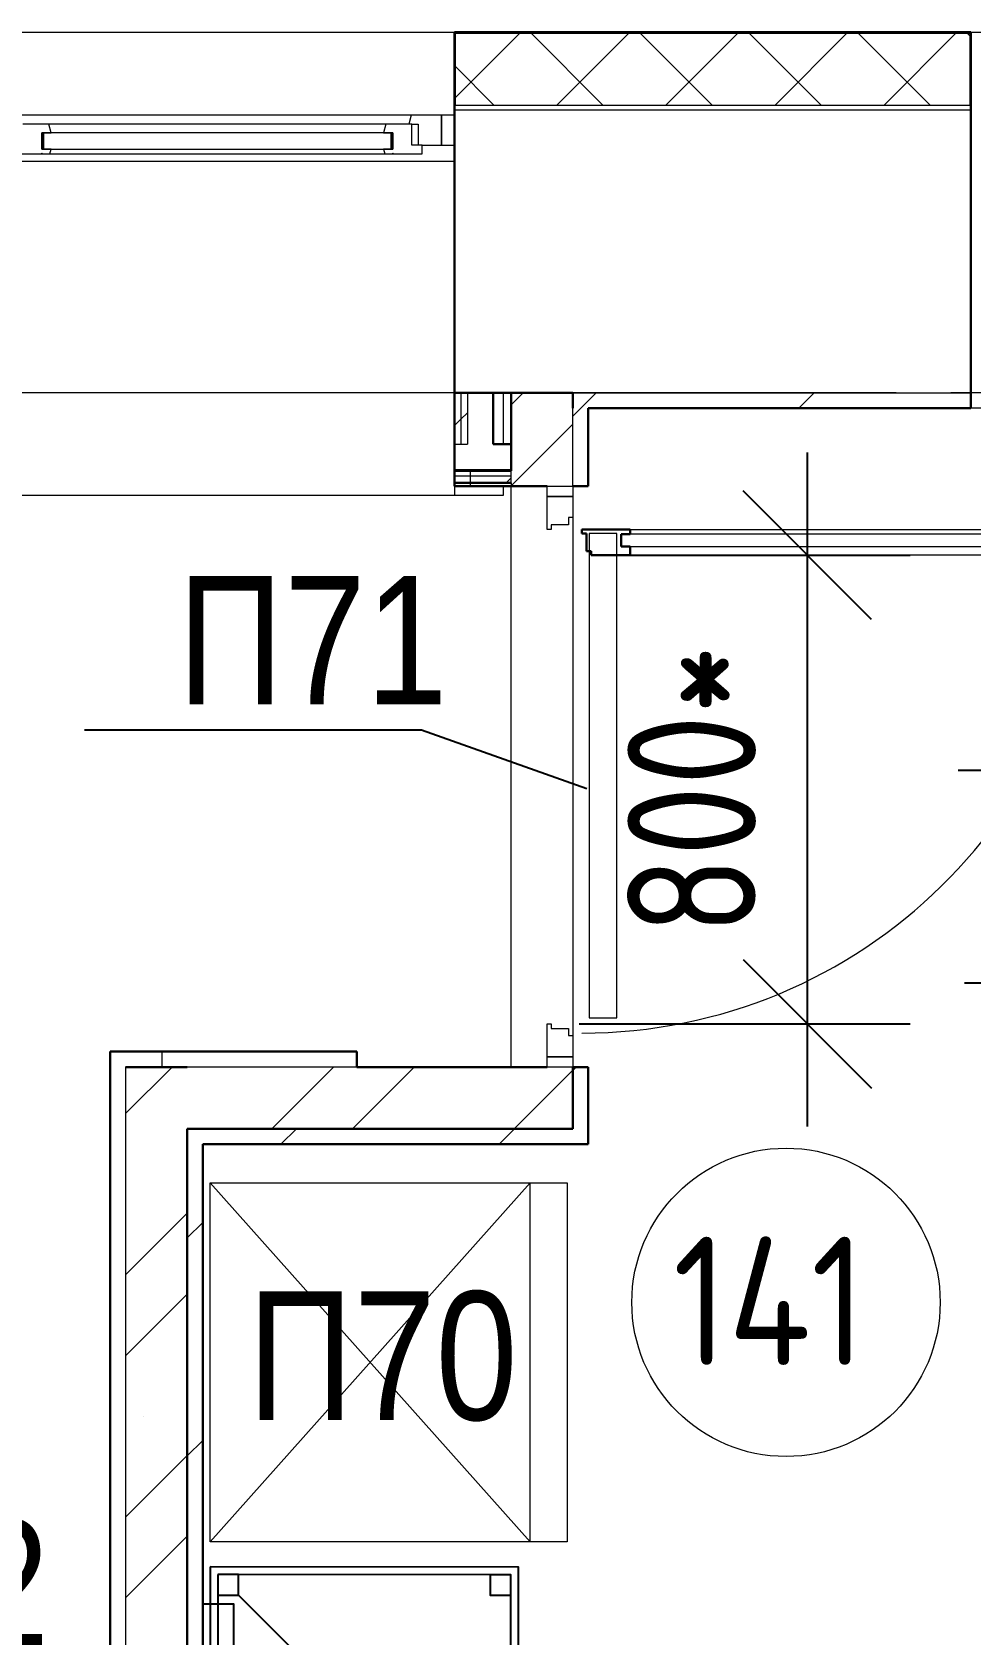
# Model space of a CAD drawing. Header units: millimetres. Extents: x -21010 to 105841, y -18351 to 135084.
# Drawn here: x 40745 to 42572, y 41058 to 44177 of the extents above; entities that cross this region are included whole.
import ezdxf
from ezdxf import colors
from ezdxf.entities.mleader import LeaderData, LeaderLine
from ezdxf.enums import TextEntityAlignment as Align
from ezdxf.math import Vec2, Vec3

# ---------------------------------------------------------------- set-up
doc = ezdxf.new("R2010")
doc.units = ezdxf.units.MM
doc.linetypes.add('ADSK_Линия сетки', pattern=[2500, 2000, -250, 0, -250])
for name, color, linetype, lineweight in [('_ Окна', 7, 'Continuous', 9), ('Двери', 7, 'Continuous', 9), ('ДОНМ_ТХ_(Холодильное)', 140, 'Continuous', 20), ('ДОНМ_ТХ_Анно', 84, 'Continuous', 20), ('Марки помещений', 7, 'Continuous', 9), ('Ограждение', 7, 'Continuous', 9), ('Окна', 7, 'Continuous', 9), ('Оси', 7, 'Continuous', 9), ('Стены внутренние', 7, 'Continuous', 18), ('Стены наружные', 7, 'Continuous', 18), ('Стены штриховка', 7, 'Continuous', 13), ('ТХ ЭО (электрооборудование)', 20, 'Continuous', 13)]:
    doc.layers.add(name, color=color, linetype=linetype, lineweight=lineweight)
for name, color, linetype in [('бирюлевская', 7, 'Continuous'), ('ТХ', 5, 'Continuous'), ('ТХ_(нейтральное оборудование_мебель)', 32, 'Continuous'), ('ТХ_размеры', 7, 'Continuous')]:
    doc.layers.add(name, color=color, linetype=linetype)
doc.layers.add('Двери открывание', color=7, linetype='Continuous', lineweight=9, true_color=0xc0c0c0)
doc.styles.add('GOST Common_3', font='GOST_Common.ttf', dxfattribs={"height": 3.5})
doc.styles.add('ГОСТ 2.304', font='CS_Gost2304.shx')
doc.styles.add('ТХ_ДОНМ', font='ARIALN.TTF')
doc.dimstyles.new('СПДС', dxfattribs={"dimscale": 100, "dimtxt": 2.5, "dimasz": 2.5, "dimexe": 2, "dimexo": 0.625, "dimgap": 1, "dimtad": 1, "dimdec": 0, "dimtxsty": 'ГОСТ 2.304', "dimblk": 'OBLIQUE', "dimblk1": 'OBLIQUE', "dimblk2": 'OBLIQUE', "dimcen": 2.5, "dimdle": 2, "dimadec": 0, "dimazin": 2, "dimtfac": 0.75, "dimtdec": 4, "dimtmove": 1, "dimatfit": 3, "dimfxl": 1, "dimtfill": 1, "dimtolj": 1, "dimarcsym": 1})

# ---------------------------------------------------------------- blocks, each defined once
blk = doc.blocks.new('_None')
blk = doc.blocks.new('*U96')
at = {"layer": 'ТХ'}
for points in [[(600, 600), (600, 0), (0, 0), (0, 600)], [(55, 585.1), (55, 545), (15, 545), (15, 585.1)], [(585, 585), (585, 15), (15, 15), (15, 585)], [(585, 585), (585, 545), (545, 545), (545, 585)], [(55, 55.1), (55, 15), (15, 15), (15, 55.1)], [(585, 55), (585, 15), (545, 15), (545, 55)]]:
    blk.add_lwpolyline(points, close=True, dxfattribs=at)
blk.add_lwpolyline([(55, 55.1), (545, 545)], dxfattribs=at)
blk = doc.blocks.new('_Oblique')
at = {"color": 0, "linetype": 'ByBlock', "lineweight": -2}
blk.add_line((-0.5, -0.5), (0.5, 0.5), dxfattribs=at)
blk = doc.blocks.new('*D209')
at = {"layer": 'Defpoints', "color": 0, "ltscale": 100, "transparency": 16777216}
for p in [(41833, 43159), (41747, 42247), (42253.5, 42247)]:
    blk.add_point(p, dxfattribs=at)
at = {"layer": 'ТХ_размеры', "color": 0, "lineweight": -2, "ltscale": 100, "transparency": 16777216}
for p, q in [((42253.5, 43359), (42253.5, 42047)), ((41895.5, 43159), (42453.5, 43159)), ((41809.5, 42247), (42453.5, 42247))]:
    blk.add_line(p, q, dxfattribs=at)
at = {"layer": 'ТХ_размеры', "color": 0, "lineweight": -2, "ltscale": 100, "transparency": 16777216, "xscale": 250, "yscale": 250, "zscale": 250}
for p, rotation in [((42253.5, 43159), 90), ((42253.5, 42247), 270)]:
    blk.add_blockref('_Oblique', p, dxfattribs=dict(at, rotation=rotation))
at = {"layer": 'ТХ_размеры', "color": 0, "ltscale": 100, "transparency": 16777216, "insert": (42028.5, 42703), "char_height": 250, "attachment_point": 5, "rotation": 90, "style": 'ГОСТ 2.304', "bg_fill": 3, "box_fill_scale": 1.1, "bg_fill_color": 256, "bg_fill_true_color": 13158600, "bg_fill_transparency": 0}
blk.add_mtext('\\A1;800*', dxfattribs=at)
blk = doc.blocks.new('1 этаж 21082025')
at = {"layer": '_ Окна', "lineweight": 18}
for p, q in [((47220.6, 540), (47216, 523)), ((47280, 540), (47220.6, 540)), ((47280, 482), (47280, 540)), ((46515.4, 523), (46465, 523)), ((46502, 474), (46502, 506)), ((46502, 506), (46520, 506)), ((46520, 506), (46515.4, 523)), ((47171.6, 523), (47167, 506)), ((47167, 506), (47185, 506)), ((47222, 523), (47171.6, 523)), ((47185, 506), (47185, 474)), ((47222, 482), (47222, 523)), ((47222, 523), (47234, 523)), ((47234, 523), (47234, 482)), ((46520, 474), (46502, 474)), ((46517.6, 465), (46520, 474)), ((47185, 474), (47167, 474)), ((47167, 474), (47169.4, 465)), ((47242, 482), (47222, 482)), ((47242, 465), (47242, 482)), ((47242, 482), (47280, 482)), ((46445, 465), (46501, 465)), ((46501, 465), (46502, 466)), ((46502, 466), (46503, 465)), ((46503, 465), (46517.6, 465)), ((47169.4, 465), (47184, 465)), ((47184, 465), (47185, 466)), ((47185, 466), (47186, 465)), ((47186, 465), (47242, 465))]:
    blk.add_line(p, q, dxfattribs=at)
at = {"layer": '_ Окна'}
for p, q in [((47305, 540), (47280, 540)), ((47280, 540), (47280, 482)), ((46505, 506), (46502, 506)), ((46502, 506), (46502, 474)), ((47182, 506), (46505, 506)), ((46505, 506), (46505, 474)), ((46505, 474), (46505, 506)), ((47182, 474), (47182, 506)), ((47182, 506), (47182, 474)), ((47185, 506), (47182, 506)), ((47185, 474), (47185, 506)), ((46502, 474), (46505, 474)), ((46505, 474), (47182, 474)), ((47182, 474), (47185, 474)), ((47280, 482), (47305, 482))]:
    blk.add_line(p, q, dxfattribs=at)
at = {"layer": 'Двери'}
for p, q in [((47485, -202), (47485, -182)), ((47485, -182), (47535, -182)), ((47535, -182), (47535, -202)), ((47535, -202), (47485, -202)), ((47485, -202), (47535, -202)), ((47485, -266), (47485, -202)), ((47535, -202), (47535, -243)), ((47527, -243), (47527, -257)), ((47535, -243), (47527, -243)), ((47493, -266), (47485, -266)), ((47493, -257), (47493, -266)), ((47527, -257), (47493, -257)), ((47629, -275), (47629, -299)), ((48475, -275), (47629, -275)), ((47647, -266), (48457, -266)), ((47629, -299), (48475, -299)), ((48457, -316), (47647, -316)), ((47485, -1228), (47493, -1228)), ((47485, -1292), (47485, -1228)), ((47493, -1228), (47493, -1237)), ((47493, -1237), (47527, -1237)), ((47527, -1237), (47527, -1251)), ((47527, -1251), (47535, -1251)), ((47535, -1251), (47535, -1292)), ((47485, -1292), (47535, -1292)), ((47485, -1312), (47485, -1292)), ((47535, -1292), (47485, -1292)), ((47535, -1292), (47535, -1312)), ((47535, -1312), (47485, -1312))]:
    blk.add_line(p, q, dxfattribs=at)
at = {"layer": 'Двери', "lineweight": 30}
for p, q in [((47553, -266), (47647, -266)), ((47553, -274), (47553, -266)), ((47562, -274), (47553, -274)), ((47562, -308), (47562, -274)), ((47629, -275), (47647, -275)), ((47629, -299), (47629, -275)), ((47647, -275), (47647, -266)), ((47571, -308), (47562, -308)), ((47571, -316), (47571, -308)), ((47647, -299), (47629, -299)), ((47647, -316), (47647, -299)), ((47647, -316), (47571, -316))]:
    blk.add_line(p, q, dxfattribs=at)
at = {"layer": 'Двери открывание'}
blk.add_arc((47553, -248), 998, 270, 358.9666, dxfattribs=at)
at = {"layer": 'Марки помещений'}
blk.add_circle((47950.1, -1770), 300, dxfattribs=at)
at = {"layer": 'Ограждение'}
for p, q in [((47305, 450), (45555, 450)), ((47305, 0), (45555, 0)), ((47400, 0), (47400, -100)), ((47305, -182), (47305, -200)), ((47400, -182), (47400, -200)), ((47400, -200), (45009.9, -200)), ((47305, -200), (45555, -200))]:
    blk.add_line(p, q, dxfattribs=at)
at = {"layer": 'Окна'}
for p, q in [((47220.6, 540), (45639.4, 540)), ((47171.6, 523), (46515.4, 523)), ((46501, 465), (46503, 465)), ((46517.6, 465), (47169.4, 465)), ((47184, 465), (47186, 465))]:
    blk.add_line(p, q, dxfattribs=at)
at = {"layer": 'Оси', "linetype": 'ADSK_Линия сетки'}
blk.add_line((58165, 0), (-14072.3, 0), dxfattribs=at)
at = {"layer": 'Стены внутренние'}
for p, q in [((45555, 702), (47305, 702)), ((48310, 702), (50060, 702)), ((48310, 550), (47305, 550)), ((47535, 0), (48310, 0))]:
    blk.add_line(p, q, dxfattribs=at)
at = {"layer": 'Стены внутренние', "lineweight": 30}
for p, q in [((48310, 702), (47305, 702)), ((47305, 702), (47305, 560)), ((48310, 560), (48310, 702)), ((47305, 0), (47305, 550)), ((48310, 0), (48310, 550)), ((47380, 0), (47415, 0))]:
    blk.add_line(p, q, dxfattribs=at)
at = {"layer": 'Стены внутренние', "linetype": 'Continuous', "lineweight": 9}
for p, q in [((47307, 574.7), (47432.3, 700)), ((47593.9, 560), (47453.9, 700)), ((47501.2, 700), (47500.1, 702)), ((47504.4, 560), (47644.4, 700)), ((47806.1, 560), (47666.1, 700)), ((47716.5, 560), (47856.5, 700)), ((48018.2, 560), (47878.2, 700)), ((47928.7, 560), (48068.7, 700)), ((48230.3, 560), (48090.3, 700)), ((48140.8, 560), (48280.8, 700)), ((48308, 694.5), (48302.5, 700)), ((47381.8, 560), (47307, 634.8))]:
    blk.add_line(p, q, dxfattribs=at)
at = {"layer": 'Стены наружные', "lineweight": 30}
for p, q in [((47305, 560), (47305, 550)), ((48310, 550), (48310, 560)), ((47305, 0), (47305, -182)), ((47380, 0), (47305, 0)), ((47380, -100), (47380, 0)), ((47535, 0), (47415, 0)), ((47415, -152), (47415, 0)), ((47535, -30), (47535, 0)), ((47565, -30), (48310, -30)), ((47565, -182), (47565, -30)), ((48310, -30), (48310, 0)), ((47415, -100), (47380, -100)), ((47415, -152), (47305, -152)), ((47305, -175), (47415, -175)), ((47305, -182), (47485, -182)), ((47535, -182), (47565, -182)), ((46635, -1282), (46635, -5640)), ((47115, -1282), (46635, -1282)), ((47115, -1312), (47115, -1282)), ((46785, -1312), (46665, -1312)), ((47485, -1312), (47115, -1312)), ((47535, -1432), (47535, -1312)), ((47565, -1312), (47535, -1312)), ((47565, -1462), (47565, -1312)), ((46785, -2932), (46785, -1432)), ((46785, -1432), (47535, -1432)), ((46815, -2902), (46815, -1462)), ((46815, -1462), (47565, -1462))]:
    blk.add_line(p, q, dxfattribs=at)
at = {"layer": 'Стены наружные', "linetype": 'Continuous', "lineweight": 9}
for p, q in [((47415, -23.7), (47438.7, 0)), ((47535, -45.8), (47550.8, -30)), ((47550.8, -30), (47580.8, 0)), ((47975.1, -30), (48005.1, 0)), ((47305, -63.7), (47317.5, -51.2)), ((47317.5, -51.2), (47330, -38.7)), ((47415, -180.8), (47535, -60.8)), ((47336, -182), (47336, -152)), ((47405.8, -175), (47415, -165.8)), ((46736, -1312), (46736, -1282)), ((46665, -1402.3), (46755.3, -1312)), ((46949.6, -1432), (47069.6, -1312)), ((47106.8, -1432), (47226.8, -1312)), ((47421.1, -1432), (47535, -1318.1)), ((47535, -1318.6), (47541.6, -1312)), ((46967.3, -1462), (46997.3, -1432)), ((47391.6, -1462), (47421.6, -1432)), ((46665, -1716.6), (46785, -1596.6)), ((46785, -1644.3), (46815, -1614.3)), ((46665, -1873.8), (46785, -1753.8)), ((46785, -2068.6), (46815, -2038.6)), ((46665, -2188.1), (46785, -2068.1)), ((46665, -2345.2), (46785, -2225.2))]:
    blk.add_line(p, q, dxfattribs=at)
at = {"layer": 'Стены наружные'}
for p, q in [((50060, -30), (48310, -30)), ((47415, -175), (47415, -152)), ((47415, -1312), (47415, -182)), ((47535, -243), (47535, -1251))]:
    blk.add_line(p, q, dxfattribs=at)
at = {"layer": 'Стены штриховка'}
for p, q in [((47307, 560), (47307, 700)), ((47307, 700), (48308, 700)), ((48308, 700), (48308, 560)), ((47305, 560), (48310, 560)), ((47317.5, 0), (47317.5, -100)), ((47330, 0), (47330, -100)), ((47535, -182), (47535, -30)), ((47305, -100), (47330, -100)), ((47415, -150), (47305, -150)), ((47415, -162.5), (47305, -162.5)), ((47415, -175), (47415, -182)), ((46665, -1312), (46665, -5505)), ((47115, -1312), (46785, -1312))]:
    blk.add_line(p, q, dxfattribs=at)
at = {"layer": 'Марки помещений', "style": 'GOST Common_3', "width": 0.9}
blk.add_text('141', height=250, dxfattribs=at).set_placement((47730, -1892.3))

msp = doc.modelspace()

# ---------------------------------------------------------------- linework, layer by layer
at = {"color": 1}
msp.add_lwpolyline([(41077, 41118.1), (41137, 41118.1), (41137, 40698.1), (41077, 40698.1)], close=True, dxfattribs=at)
at = {"layer": 'бирюлевская', "color": 5}
msp.add_line((40962.4, 41482.2), (40962.4, 41482.2), dxfattribs=at)
at = {"layer": 'ДОНМ_ТХ_(Холодильное)', "lineweight": 0}
msp.add_lwpolyline([(41091.6, 41238.8), (41091.6, 41937.6), (41786.2, 41937.6), (41786.2, 41238.8)], close=True, dxfattribs=at)
for points in [[(41091.6, 41937.6), (41714.2, 41238.8), (41714.2, 41937.6)], [(41714.2, 41937.6), (41091.6, 41238.8)]]:
    msp.add_lwpolyline(points, dxfattribs=at)
at = {"layer": 'Оси', "linetype": 'ADSK_Линия сетки'}
msp.add_line((49532.7, 43475), (20650.1, 43475), dxfattribs=at)

# ---------------------------------------------------------------- block references
msp.add_blockref('1 этаж 21082025', (-5738, 43475))
at = {"layer": 'ТХ_(нейтральное оборудование_мебель)', "xscale": -1, "rotation": 359.9501986248683}
msp.add_blockref('*U96', (41691.1, 40589.9), dxfattribs=at)

# ---------------------------------------------------------------- texts
at = {"layer": 'ДОНМ_ТХ_Анно', "style": 'ТХ_ДОНМ'}
msp.add_text('П70', height=250, dxfattribs=at).set_placement((41427, 41601.3), align=Align.MIDDLE_CENTER)

# ---------------------------------------------------------------- leaders
at = {"layer": 'ДОНМ_ТХ_Анно'}
ml = msp.add_multileader_mtext('Standard', dxfattribs=at)
ml.set_content('П74', color=256, style='ТХ_ДОНМ')
ml.set_leader_properties()
ml.set_arrow_properties(name='NONE')
ml.build(insert=Vec2(0, 0))
ml.multileader.update_dxf_attribs({"text_left_attachment_type": 6, "text_right_attachment_type": 6, "dogleg_length": 0.25, "arrow_head_size": 250})
ctx = ml.context
ctx.base_point, ctx.char_height, ctx.arrow_head_size, ctx.landing_gap_size, ctx.plane_origin = Vec3(42522.1, 42739.7), 250, 250, 25, Vec3(40472.3, 37106.5)
ctx.left_attachment, ctx.right_attachment = 6, 6
notes = []
notes.append((ctx, [(1, (1, 1, 0), (43471.1, 42739.7), (-1, 0), 268.1, [(2, [(44039.1, 42604.3)], 0, [])])]))
ctx.mtext.insert, ctx.mtext.flow_direction = Vec3(42689.9, 43039.7), 5
ml = msp.add_multileader_mtext('Standard', dxfattribs=at)
ml.set_content('П60', color=256, style='ТХ_ДОНМ')
ml.set_leader_properties()
ml.set_arrow_properties(name='NONE')
ml.build(insert=Vec2(0, 0))
ml.multileader.update_dxf_attribs({"text_left_attachment_type": 6, "text_right_attachment_type": 6, "dogleg_length": 0.25, "arrow_head_size": 250})
ctx = ml.context
ctx.base_point, ctx.char_height, ctx.arrow_head_size, ctx.landing_gap_size, ctx.plane_origin = Vec3(42546, 42325.9), 250, 250, 25, Vec3(40346.6, 37894.3)
ctx.left_attachment, ctx.right_attachment = 6, 6
notes.append((ctx, [(1, (1, 1, 0), (43329.9, 42325.9), (-1, 0), 114.8, [(2, [(44317, 42322.1)], 0, [])])]))
ctx.mtext.insert, ctx.mtext.flow_direction = Vec3(42702, 42625.9), 5
ml = msp.add_multileader_mtext('Standard', dxfattribs=at)
ml.set_content('П72', color=256, style='ТХ_ДОНМ')
ml.set_leader_properties()
ml.set_arrow_properties(name='NONE')
ml.build(insert=Vec2(0, 0))
ml.multileader.update_dxf_attribs({"text_left_attachment_type": 6, "text_right_attachment_type": 6, "dogleg_length": 0.25, "arrow_head_size": 250})
ctx = ml.context
ctx.base_point, ctx.char_height, ctx.arrow_head_size, ctx.landing_gap_size, ctx.plane_origin = Vec3(40096.3, 40982.2), 250, 250, 25, Vec3(38270.9, 36406)
ctx.left_attachment, ctx.right_attachment = 6, 6
notes.append((ctx, [(1, (1, 1, 0), (40765.6, 40982.2), (-1, 0), 0.25, [(2, [(41065.9, 40908.1)], 0, [])])]))
ctx.mtext.insert, ctx.mtext.flow_direction = Vec3(40253.3, 41282.2), 5
for ctx, leaders in notes:
    for number, flags, end, landing, length, lines in leaders:
        leader = LeaderData()
        leader.index, (leader.has_last_leader_line, leader.has_dogleg_vector, leader.attachment_direction) = number, flags
        leader.last_leader_point, leader.dogleg_vector, leader.dogleg_length = Vec3(end), Vec3(landing), length
        for number, points, colour, breaks in lines:
            line = LeaderLine()
            line.index, line.vertices, line.color, line.breaks = number, Vec3.list(points), colors.encode_raw_color(colour), breaks
            leader.lines.append(line)
        ctx.leaders.append(leader)

# ---------------------------------------------------------------- next in the draw order: dimensions: what is measured, and where the dimension line sits
at = {"layer": 'ТХ_размеры', "ltscale": 100}
dim = msp.add_linear_dim(base=(42253.5, 42247), p1=(41833, 43159), p2=(41747, 42247), angle=90, text='800*', dimstyle='СПДС', dxfattribs=at)
dim.commit()
dim.dimension.update_dxf_attribs({"geometry": '*D209', "text_midpoint": (42028.5, 42703)})

# ---------------------------------------------------------------- next in the draw order: linework, layer by layer
at = {"layer": 'ТХ ЭО (электрооборудование)'}
msp.add_lwpolyline([(41828.9, 43201), (41828.9, 42259), (41882.9, 42259), (41882.9, 43201), (41828.9, 43201)], dxfattribs=at)

# ---------------------------------------------------------------- next in the draw order: leaders
at = {"layer": 'ДОНМ_ТХ_Анно'}
ml = msp.add_multileader_mtext('Standard', dxfattribs=at)
ml.set_content('П71', color=256, style='ТХ_ДОНМ')
ml.set_leader_properties()
ml.set_arrow_properties(name='NONE')
ml.build(insert=Vec2(0, 0))
ml.multileader.update_dxf_attribs({"text_left_attachment_type": 6, "text_right_attachment_type": 6, "dogleg_length": 0.25, "arrow_head_size": 250})
ctx = ml.context
ctx.base_point, ctx.char_height, ctx.arrow_head_size, ctx.landing_gap_size, ctx.plane_origin = Vec3(40940.8, 42818.7), 250, 250, 25, Vec3(39144.5, 38242.4)
ctx.left_attachment, ctx.right_attachment = 6, 6
notes = []
notes.append((ctx, [(1, (1, 1, 0), (41503, 42818.7), (-1, 0), 0.25, [(2, [(41824.8, 42704.4)], 0, [])])]))
ctx.mtext.insert, ctx.mtext.flow_direction = Vec3(41028.5, 43118.7), 5
for ctx, leaders in notes:
    for number, flags, end, landing, length, lines in leaders:
        leader = LeaderData()
        leader.index, (leader.has_last_leader_line, leader.has_dogleg_vector, leader.attachment_direction) = number, flags
        leader.last_leader_point, leader.dogleg_vector, leader.dogleg_length = Vec3(end), Vec3(landing), length
        for number, points, colour, breaks in lines:
            line = LeaderLine()
            line.index, line.vertices, line.color, line.breaks = number, Vec3.list(points), colors.encode_raw_color(colour), breaks
            leader.lines.append(line)
        ctx.leaders.append(leader)

doc.saveas('drawing.dxf')
